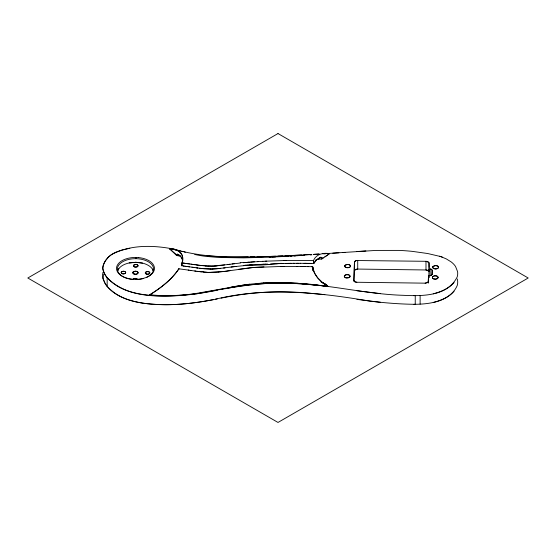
<?xml version="1.0" encoding="UTF-8"?>
<svg xmlns="http://www.w3.org/2000/svg" width="556" height="556" viewBox="0 0 556 556"><rect width="100%" height="100%" fill="white"/><g stroke="black" fill="none" stroke-linecap="round" stroke-linejoin="round"><path stroke-width="0.83" d="M135.9 258.679L135.921 257.449L138.694 257.602M428.606 277.715L428.606 275.547L430.629 275.484L431.852 274.81L432.179 270.279L430.886 269.125L428.871 269.007L428.871 270.744M138.694 257.602A19.175 11.071 0 0 1 147.861 260.09A18.278 10.55 0 0 1 150.426 261.64A19.328 11.155 0 0 1 154.311 267.04L154.415 267.575A18.195 10.508 0 0 1 154.332 269.716L154.193 270.251A19.37 11.183 0 0 1 150.461 275.123L149.877 275.547A18.195 10.501 0 0 1 147.236 277.006A19.279 11.134 0 0 1 137.276 279.3L135.469 279.23M183.57 266.025L181.798 265.608M181.791 265.789L182.09 264.823A44.869 18.793 -27.3 0 1 181.826 265.782L181.819 264.343M181.812 264.885C182.118 261.105 183.973 256.608 181.117 253.237C178.372 249.901 173.75 249.13 169.677 248.845L171.102 250.151M181.833 263.627C185.76 255.419 178.01 247.893 169.677 248.845L169.955 249.102M178.872 269.514L178.893 268.798L188.943 270.174M428.606 281.322L428.606 275.547L428.127 282.038L425.125 283.164L356.848 282.26L354.617 281.69L353.741 280.377L354.457 262.203L355.444 260.917L356.542 260.521L425.986 261.306L428.905 262.508L429.1 267.519M354.054 281.093L354.457 262.203A3.183 1.842 0 0 1 357.716 260.403L357.716 269.069A3.183 1.842 0 0 0 354.457 270.869L355.444 269.584L357.716 269.069L425.986 269.973L428.905 271.175M428.947 277.68L428.954 275.491M103.152 274.226L103.041 278.785L105.459 284.046A62.119 35.862 0 0 0 105.967 284.797C114.07 296.035 128.346 300.608 141.432 302.909C166.654 306.815 192.369 303.896 217.229 298.892M176.537 254.328C178.754 253.758 183.605 258.338 182.563 262.084C182.952 258.512 180.478 255.225 177.197 254.022M306.842 263.356L313.765 263.454L316.691 259.652L321.027 257.477A1.87 1.209 -89.8 0 1 321.264 257.449A1.744 1.133 87.8 0 1 321.514 257.491A1.446 0.931 86 0 1 321.743 257.623M326.045 256.08L329.569 253.703C324.495 252.653 318.477 253.578 315.092 257.845A37.676 20.343 36.2 0 0 313.528 260.562L313.765 263.454L315.551 260.722L318.595 258.422M118.824 268.666L117.775 270.598L118.824 268.666A18.091 10.446 0 0 1 129.214 262.932L135.9 262.293L142.531 263.113A18.091 10.446 0 0 1 152.455 269.111L153.345 271.064L152.455 269.111M107.099 277.646C129.506 300.726 167.321 296.772 196.998 293.742C230.302 287.64 263.891 280.773 297.967 283.664C333.225 285.242 367.69 294.256 403.003 295.299C422.206 296.258 447.33 296.431 457.164 277.013A35.396 20.433 0 0 0 457.546 271.509L455.559 266.519A32.026 18.487 0 0 0 451.166 261.911L446.336 258.922L441.005 256.663M215.332 299.253C266.199 286.764 318.929 292.463 369.886 301.13C384.78 302.888 399.757 304.146 414.769 304.306C429.948 304.195 450.207 301.387 457.164 285.68A35.396 20.433 0 0 0 457.546 280.175L457.268 278.917M107.426 258.151L107.711 257.831A32.227 18.605 0 0 1 109.949 255.746A29.023 16.756 0 0 1 111.415 254.669C130.264 244.452 153.38 245.078 173.889 249.137C197.999 256.177 223.144 257.748 248.143 256.976M454.085 282.524C448.775 288.647 440.971 291.879 433.27 293.797M454.085 291.191C448.775 297.314 440.971 300.553 433.27 302.464M133.093 279.181L135.261 278.375L137.367 279.237M325.455 256.476L321.674 259.02L315.898 259.485M322.57 258.408L323.189 257.991M327.22 255.287L327.811 254.891M324.864 256.865L326.629 255.684M152.17 293.846L152.573 293.679M151.357 294.173L149.731 294.833L159.697 295.549L171.095 295.604A128.158 73.99 0 0 0 183.786 294.902A126.205 72.864 0 0 0 194.899 293.679L244.758 284.874M129.861 248.268L121.625 250.13L116.392 251.979A31.838 18.383 0 0 0 114.668 252.785A30.545 17.632 0 0 0 112.993 253.682A29.35 16.944 0 0 0 111.415 254.669L108.622 256.907L105.376 260.834A48.518 28.015 0 0 0 104.521 262.251A43.743 25.256 0 0 0 103.972 263.335L102.916 266.685A27.633 15.95 0 0 0 102.811 268.2L103.499 271.648L105.459 275.38A62.119 35.862 0 0 0 105.967 276.13L107.009 277.52L105.459 275.38A55.1 31.81 0 0 1 104.709 274.164L102.964 269.736A27.668 15.971 0 0 1 102.811 268.2L103.256 265.184L105.376 260.834A44.904 25.923 0 0 1 107.419 258.151M217.66 289.669L218.675 289.467M221.059 289.495L222.998 289.127M217.229 290.225C200.32 293.617 183.16 296.063 165.883 296.028C145.415 295.743 121.778 293.895 107.162 277.722L107.162 286.389C121.778 302.561 145.415 304.41 165.883 304.695C181.868 304.688 197.783 302.693 213.448 299.615M221.059 298.162C244.737 293.158 268.986 290.99 293.172 292.122A215.818 124.6 0 0 1 302.693 292.602L324.822 294.659M224.944 288.759C247.357 284.151 270.313 282.455 293.172 283.456A215.818 124.6 0 0 1 302.693 283.935L324.822 285.993M230.9 287.125L235.723 286.277M236.411 286.159L241.269 285.381M228.912 270.793L253.3 267.505L281.051 266.47M129.214 262.932L135.9 262.293L142.531 263.113M229.913 270.64L226.911 271.092M228.412 270.869L225.291 271.321M238.343 269.326L250.77 267.735M241.971 285.277L242.666 285.172M226.41 271.168L218.772 272.086M243.361 285.068L247.538 284.505M225.09 271.349L209.744 272.447M245.453 284.776L249.637 284.248L248.24 284.415M227.633 264.573L229.969 264.274M227.953 264.531L211.954 266.115L199.528 265.337M229.232 264.364L232.908 263.898M231.595 266.984L220.169 268.395M232.172 263.989L234.382 263.711M231.087 267.047L232.596 266.852M224.61 264.962L221.163 265.372M224.568 267.874L225.062 267.811M232.095 266.922L233.603 266.727M233.645 263.801L240.352 263.023M223.519 268.006L224.304 267.909M233.103 266.79L234.611 266.609M234.111 266.671L246.76 265.351M235.626 266.484L236.133 266.428M281.239 263.315L269.945 264.441A137.124 79.167 0 0 1 259.228 265.073L244.967 265.17M220.669 268.339L219.411 268.472M220.781 265.42L216.861 265.817M219.919 268.423L217.987 268.618M219.161 268.499L216.861 268.722L217.757 268.638M244.147 262.64L243.521 262.703L246.642 262.418M243.584 265.636L247.642 265.275M250.902 267.721L254.509 267.415M244.765 262.585L249.338 262.196M218.536 272.106L208.118 272.405L197.199 271.356M247.267 262.362L248.525 262.258M247.059 265.323L249.442 265.136M248.615 262.251L251.882 262.008M319.985 257.56C321.194 256.059 322.452 259.193 322.028 258.047A0.764 0.493 85.9 0 0 321.917 257.824M248.789 265.184L250.735 265.038M249.762 265.108L252.021 264.948M255.114 267.366L263.975 266.859M250.61 262.098L253.161 261.918M324.245 253.738L344.97 252.361M342.878 252.507L376.141 250.415L399.18 250.402A137.075 79.14 0 0 1 412.204 251.354L427.696 253.522L440.769 256.58M251.062 265.017L262.411 264.315M356.813 251.534L365.89 250.937M332.794 253.188L338.938 252.778M252.521 261.959L254.391 261.834M253.8 261.876L265.657 261.195M328.568 253.46L322.779 253.828M310.102 254.94L311.791 254.836M327.873 253.807L329.569 253.703M249.637 284.248A134.726 77.784 0 0 1 260.806 283.233L276.144 282.663L292.922 282.997L309.664 284.172L327.831 286.284L326.991 285.304A11.62 6.714 0 0 0 326.414 284.79A11.315 6.533 0 0 0 325.76 284.304L323.217 282.948M319.207 254.043L313.466 254.384M301.762 255.461L304.257 255.308M260.806 283.233L263.593 283.06M319.088 254.057L313.841 254.37M294.263 255.913L298.426 255.663M257.358 261.647L258.554 261.577M311.812 254.481L303.875 254.926M290.51 256.135L295.514 255.836M310.804 254.544L277.979 256.149M286.764 256.344L291.761 256.059M260.305 264.427L260.827 264.399M288.015 256.274L269.236 257.213M262.39 261.362L262.939 261.334M261.883 264.343L263.787 264.239M301.547 255.051L294.513 255.412M263.252 264.267L267.54 264.051M264.858 264.183L265.393 264.156M265.115 261.223L266.748 261.139M292.15 255.531L285.068 255.857M275.505 256.935L271.745 257.108M266.199 261.167L284.915 260.528M270.536 263.912L279.744 263.579M282.705 255.962L266.268 256.566M270.494 257.164L243.667 257.859L220.697 257.511A162.359 93.735 0 0 1 216.91 257.324L205.644 256.351A73.434 42.395 0 0 1 197.102 254.968L194.711 254.467M212.746 266.088L208.688 266.122M275.623 256.246L257.08 256.816M276.464 263.683L277.402 263.648M278.813 263.607L281.572 263.523M263.954 256.636L250.353 256.941M269.167 282.809L297.099 283.212L327.831 286.284L325.517 284.151L322.834 282.768M280.655 263.551L283.407 263.481M282.483 263.502L286.284 263.419M283.553 260.555L313.508 260.549L313.765 263.454M254.822 256.865L227.418 256.928L207.061 255.829M285.457 263.44L286.972 263.412M285.826 260.514L286.284 260.507M286.528 263.419L288.752 263.384M287.417 263.405L290.99 263.356M289.648 263.37L294.131 263.329M293.227 263.335L300.622 263.315M280.363 266.477L305.195 266.56M413.977 295.639L415.242 295.632L415.242 304.299L413.977 304.306M282.427 266.463L283.108 266.463M283.796 266.456L284.484 266.456M296.876 263.315L297.328 263.315M297.801 263.315L298.273 263.315M135.921 257.449L133.134 257.525A19.175 11.071 0 0 0 123.786 259.77A18.278 10.55 0 0 0 121.097 261.25A19.328 11.155 0 0 0 116.788 266.546L116.642 267.075A18.16 10.481 0 0 0 116.51 268.68L116.656 269.75A19.37 11.183 0 0 0 119.992 274.72L120.541 275.157A18.195 10.508 0 0 0 123.105 276.707L123.828 277.048A19.363 11.176 0 0 0 132.279 279.195L135.421 279.355M300.157 263.315L304.292 263.329M296.654 266.47L297.724 266.484M305.042 263.335L306.071 263.349M304.042 263.329L307.1 263.356M300.928 266.512L301.991 266.519M308.705 263.377L309.789 263.391M303.062 266.532L312.646 266.692C313.626 275.422 320.652 282.024 327.831 286.284L322.765 282.816L317.691 277.889L314.411 272.829L312.646 266.692L311.589 266.671M311.179 263.412L311.742 263.419M307.329 266.595L308.399 266.609M312.632 269.597L313.104 270.661M206.832 272.343L203.016 272.058M205.769 265.997L198.652 265.219M204.184 268.77L210.766 269.041L200.299 268.339L204.073 268.763M380.519 293.624L356.952 290.739M380.519 302.297L356.952 299.406M201.564 271.905L195.691 271.14M181.847 262.905L188.699 263.822M199.583 268.249L200.243 268.333L197.324 267.936M183.139 263.071L184.724 263.287M185.523 263.391L186.316 263.495M199.333 265.309L194.072 264.573M183.139 265.97L184.286 266.122M184.14 266.102L185.753 266.317M187.108 263.607L189.902 263.989M185.461 266.275L187.191 266.512M186.635 266.435L187.74 266.588M187.469 266.546L188.852 266.741M188.296 266.665L192.202 267.207M189.499 263.933L191.618 264.225M197.595 265.073L198.256 265.163M189.255 266.797L189.679 266.852M191.125 264.156L195.059 264.712M192.598 264.364L193.092 264.434M197.234 265.024L196.143 264.871M197.957 268.027L196.08 267.763M188.213 270.07L195.371 271.099M191.952 267.172L193.425 267.38M197.165 267.916L193.905 267.45M192.953 267.311L194.378 267.519M190.228 270.355L190.875 270.445M194.732 271.008L196.011 271.189M177.093 255.614L176.155 254.905M169.677 248.845L172.145 249.276M174.584 249.748L177.01 250.249A130.82 75.526 0 0 1 180.61 251.055M181.791 251.333L182.966 251.618M184.14 251.91L185.315 252.202M439.636 256.205L442.43 257.192M322.96 282.83L321.959 282.365M321.472 282.135L320.979 281.885M170.24 249.359L173.416 252.292M171.394 250.415L174.396 253.209M173.701 252.549L174.598 253.404M174.417 253.23L175.23 254.009M174.709 253.508L175.467 254.231M175.286 254.057L175.786 254.544M175.571 254.335L176.085 254.836M175.842 254.599L176.335 255.079M176.697 255.447L176.53 255.1A0.764 0.438 88 0 1 176.46 254.815L176.53 255.1A1.119 0.625 86.8 0 0 176.662 255.35M107.065 286.257L105.459 284.046A55.1 31.81 0 0 1 104.709 282.83L102.964 278.403A27.668 15.971 0 0 1 102.811 276.867A27.633 15.95 0 0 1 102.916 275.352M312.646 266.692L312.764 267.784M312.708 267.234L312.833 268.513M312.785 267.964L312.903 269.243M312.854 268.701L312.917 269.424M432.179 274.615L432.179 270.279A2.12 1.223 0 0 0 430.108 269.028L430.108 275.957M428.871 277.673L429.1 263.19A3.183 1.842 0 0 0 425.986 261.306L425.986 269.973A3.183 1.842 0 0 1 428.996 271.349M428.377 283.101L428.377 281.364A3.183 1.842 0 0 1 425.125 283.164M420.121 295.493L420.121 304.16M102.811 272.537L102.811 274.699M205.762 266.129A41.783 26.236 5.8 0 0 207.235 266.213A39.4 24.249 5.7 0 0 208.695 266.241M214.984 266.067A50.464 28.947 5 0 1 213.045 266.178M216.944 266.018A62.362 35.195 4.8 0 1 215.019 266.164M240.164 262.738A149.168 64.621 1.5 0 1 243.34 262.411M267.693 264.545A139.459 26.945 -2.2 0 1 270.626 264.406M318.539 258.373A29.051 15.804 32.4 0 1 319.109 258.095A28.37 15.262 31 0 1 319.7 257.838A27.619 14.671 29.7 0 1 320.319 257.616A26.813 14.046 28.5 0 1 320.958 257.414M313.021 270.515A27.355 15.346 29.2 0 1 312.882 269.59M203.051 271.682A65.552 41.262 5.7 0 1 201.613 271.53M209.41 272.496A50.443 31.428 5.7 0 1 206.839 272.405M432.019 274.365A2.12 1.223 0 0 1 429.851 275.561M356.848 282.26A3.183 1.842 0 0 1 353.741 280.377M132.96 279.432A2.3 1.327 0 0 1 135.15 278.375A2.3 1.327 0 0 1 137.436 279.362M263.572 282.935A149.293 86.319 0 0 1 269.153 282.684M177.051 254.328A78.743 45.21 0.3 0 1 178.205 254.523M176.822 255.545A1.55 0.827 84.3 0 1 176.662 255.336M321.743 257.63A1.077 0.688 85.4 0 1 321.917 257.824M177.1 255.607A79.703 46.016 0 0 1 180.533 256.219M131.779 279.348A18.091 10.446 0 0 1 119.088 264.705A18.091 10.446 0 0 1 146.673 260.917A18.091 10.446 0 0 1 146.77 277.284M143.705 278.431A18.091 10.446 0 0 1 138.736 279.397M322.035 258.533L322.035 258.547A0.89 0.646 85.9 0 1 321.882 258.825A1.404 1.036 84.2 0 1 321.674 259.026L322.021 258.582M121.298 272.058L121.75 273.489L123.362 273.899L125.003 273.531L125.712 272.6L125.079 271.655L123.467 271.245L121.298 272.058M133.642 265.247L134.1 266.678L135.713 267.089L137.353 266.72L138.062 265.789L137.422 264.844L135.817 264.434L133.642 265.247M133.044 272.134L132.995 273.26L133.565 273.788L135.428 274.261L137.318 273.837L138.138 272.767L137.401 271.675L135.546 271.203L133.044 272.134M145.436 272.377L145.894 273.809L147.507 274.219L149.147 273.851L149.856 272.92L149.223 271.974L147.611 271.564L145.436 272.377M344.908 265.441L344.859 266.678L346.464 267.644L349.613 267.311L350.516 266.136L349.71 264.934L347.667 264.413L344.908 265.441M344.505 275.651L344.456 276.888L346.054 277.861L349.21 277.527L350.113 276.346L349.307 275.144L348.327 274.754L346.18 274.727L344.505 275.651M432.957 266.602L432.909 267.846L433.534 268.423L435.577 268.944L437.662 268.478L438.566 267.297L437.753 266.095L435.709 265.573L432.957 266.602M432.547 276.818L432.498 278.056L433.131 278.632L435.174 279.154L437.252 278.688L438.156 277.513L437.35 276.304L436.377 275.922L434.229 275.894L432.547 276.818M178.893 268.798C171.568 279.765 160.823 287.959 149.731 294.833C160.823 287.952 171.561 279.765 178.893 268.798M278 133.551L27.8 278L278 422.449L528.2 278L278 133.551M216.708 268.729L212.844 268.986L216.68 268.736M212.705 268.986L210.898 269.034L212.705 268.986M433.722 278.91A2.919 1.682 0 0 0 438.156 277.513A2.919 1.682 0 0 0 433.84 275.991A2.919 1.682 0 0 0 433.722 278.91M434.125 268.701A2.919 1.682 0 0 0 438.566 267.297A2.919 1.682 0 0 0 434.243 265.782A2.919 1.682 0 0 0 434.125 268.701M345.679 277.75A2.919 1.682 0 0 0 350.113 276.346A2.919 1.682 0 0 0 345.79 274.831A2.919 1.682 0 0 0 345.679 277.75M346.082 267.533A2.919 1.682 0 0 0 350.516 266.136A2.919 1.682 0 0 0 346.2 264.614A2.919 1.682 0 0 0 346.082 267.533M134.107 274.038A2.655 1.529 0 0 0 138.138 272.767A2.655 1.529 0 0 0 134.211 271.391A2.655 1.529 0 0 0 134.107 274.038M146.36 274.025A2.3 1.327 0 0 0 149.856 272.92A2.3 1.327 0 0 0 146.45 271.724A2.3 1.327 0 0 0 146.36 274.025M122.216 273.705A2.3 1.327 0 0 0 125.712 272.6A2.3 1.327 0 0 0 122.313 271.404A2.3 1.327 0 0 0 122.216 273.705M134.566 266.894A2.3 1.327 0 0 0 138.062 265.789A2.3 1.327 0 0 0 134.656 264.6A2.3 1.327 0 0 0 134.566 266.894"/></g></svg>
